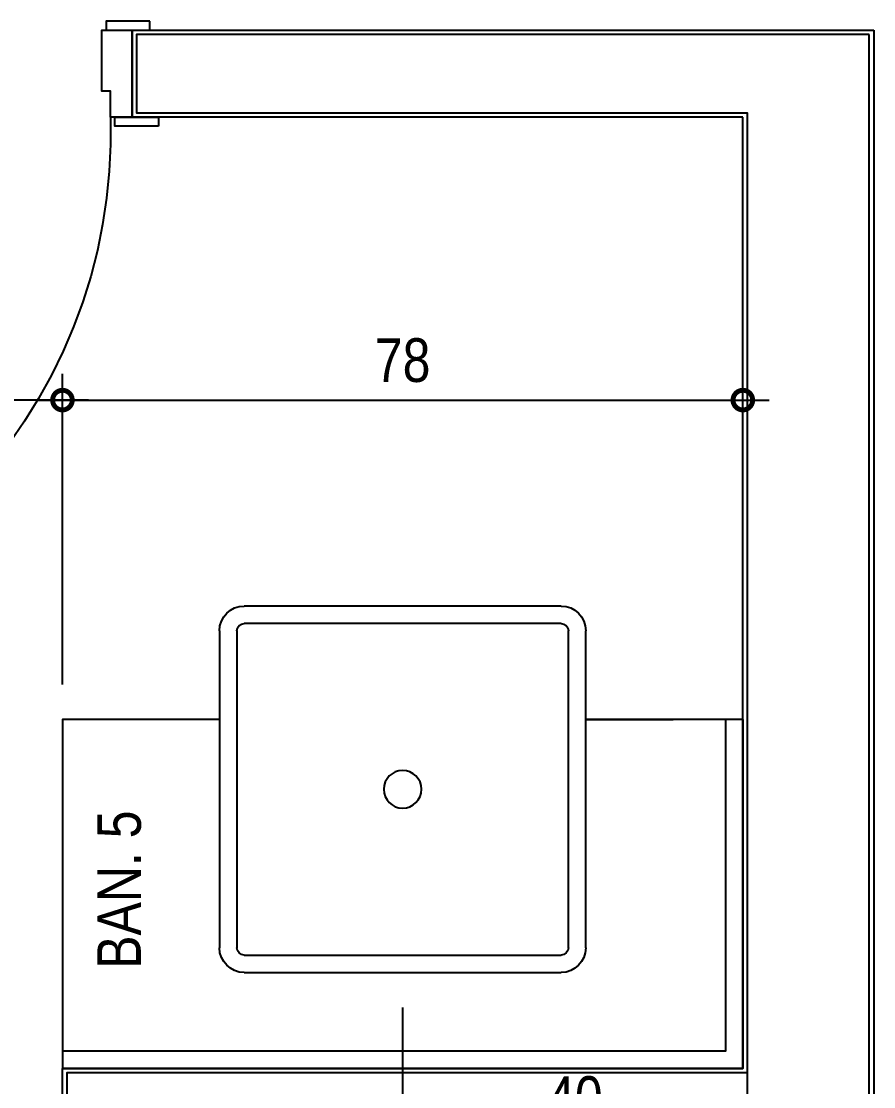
# Model space of a CAD drawing. Header units: metres. Extents: x 3 to 168, y -142 to 28.
# Drawn here: x 148.719 to 149.696, y 3.33 to 4.551 of the extents above; entities that cross this region are included whole.
import ezdxf

# ---------------------------------------------------------------- set-up
doc = ezdxf.new("R2010")
doc.units = ezdxf.units.M
doc.linetypes.add('DASHEDX2', pattern=[1.5, 1, -0.5])
for name, color, linetype in [('ARQ-ALV ACAB', 4, 'Continuous'), ('ARQ-ALV OSSO', 5, 'Continuous'), ('ARQ-CAX @ 1', 1, 'Continuous'), ('ARQ-DIM', 2, 'Continuous'), ('ARQ-HID', 2, 'Continuous'), ('ARQ-PRJ', 7, 'DASHEDX2'), ('ARQ-TXT', 2, 'Continuous')]:
    doc.layers.add(name, color=color, linetype=linetype)
doc.styles.add('Adesa', font='ARIALN.TTF')
doc.dimstyles.new('ADESA 1-0025', dxfattribs={"dimtxt": 0.05, "dimasz": 0.045, "dimexe": 0.03, "dimexo": 0.04, "dimgap": 0.02, "dimtad": 1, "dimtoh": 1, "dimdec": 0, "dimlfac": 100, "dimzin": 4, "dimtxsty": 'Adesa', "dimblk": 'DOTSMALL', "dimcen": 1, "dimdle": 0.03, "dimclrd": 1, "dimclre": 1, "dimclrt": 256, "dimazin": 1, "dimtm": 1e-09, "dimtfac": 1, "dimtdec": 0, "dimtix": 1, "dimtmove": 2, "dimatfit": 0, "dimldrblk": 'DOTSMALL', "dimfxl": 0.8, "dimtvp": 2, "dimtolj": 1, "dimtzin": 0, "dimarcsym": 0})

# ---------------------------------------------------------------- blocks, each defined once
blk = doc.blocks.new('ARQ-HID-CUBA Q')
for points in [[(-0.1816, 0), (0.1816, 0)], [(-0.1816, -0.11), (0.1816, -0.11)], [(-0.1816, -0.13), (0.1816, -0.13)], [(-0.21, -0.5016), (-0.21, -0.1384)], [(-0.19, -0.5016), (-0.19, -0.1384)], [(0.19, -0.1384), (0.19, -0.5016)], [(0.21, -0.1384), (0.21, -0.5016)], [(-0.21, -0.4), (-0.31, -0.4)], [(0.21, -0.4), (0.31, -0.4)], [(0.1816, -0.51), (-0.1816, -0.51)], [(0.1816, -0.53), (-0.1816, -0.53)], [(0.1816, -0.53), (-0.1816, -0.53)]]:
    blk.add_lwpolyline(points)
blk.add_circle((0, -0.32), 0.0216)
for centre, radius, start, end in [((-0.1816, -0.1384), 0.0284, 90, 180), ((0.1816, -0.1384), 0.0284, 0, 90), ((-0.1816, -0.1384), 0.0084, 90, 180), ((0.1816, -0.1384), 0.0084, 0, 90), ((-0.1816, -0.5016), 0.0284, 180, 270), ((-0.1816, -0.5016), 0.0084, 180, 270), ((0.1816, -0.5016), 0.0284, 270, 0), ((0.1816, -0.5016), 0.0084, 270, 0)]:
    blk.add_arc(centre, radius, start, end)
blk = doc.blocks.new('*U113')
for points in [[(0, 0), (0, 0.62), (0.03, 0.62), (0.03, 0)], [(-0.055, 0.01), (-0.005, 0.01), (-0.005, 0), (-0.055, 0)], [(0.675, 0.01), (0.625, 0.01), (0.625, 0), (0.675, 0)], [(-0.045, -0.11), (0.005, -0.11), (0.005, -0.1), (-0.045, -0.1)], [(0.665, -0.11), (0.615, -0.11), (0.615, -0.1), (0.665, -0.1)]]:
    blk.add_lwpolyline(points, close=True)
for points in [[(-0.04, 0), (0, 0), (0, -0.03), (0.01, -0.03), (0.01, -0.1), (-0.025, -0.1), (-0.025, 0)], [(0.66, 0), (0.62, 0), (0.62, -0.03), (0.61, -0.03), (0.61, -0.1), (0.645, -0.1), (0.645, 0)]]:
    blk.add_lwpolyline(points)
at = {"layer": 'ARQ-PRJ'}
blk.add_arc((0.0179, 0.0179), 0.6024, 358.2986, 91.7014, dxfattribs=at)
blk = doc.blocks.new('_DotSmall')
at = {"color": 0, "linetype": 'ByBlock', "const_width": 0.5}
blk.add_lwpolyline([(-0.0625, 0, 1), (0.0625, 0, 1)], format="xyb", close=True, dxfattribs=at)
blk = doc.blocks.new('*D115')
at = {"layer": 'ARQ-DIM', "color": 1, "lineweight": -2, "transparency": 16777216}
for p, q in [((149.1559, 3.4206), (149.1559, 3.241)), ((149.5509, 3.4206), (149.5509, 3.241)), ((149.1259, 3.271), (149.5809, 3.271))]:
    blk.add_line(p, q, dxfattribs=at)
at = {"layer": 'Defpoints', "color": 0, "transparency": 16777216}
for p in [(149.1559, 3.4606), (149.5509, 3.4606), (149.5509, 3.271)]:
    blk.add_point(p, dxfattribs=at)
at = {"layer": 'ARQ-DIM', "color": 1, "lineweight": -2, "transparency": 16777216, "xscale": 0.045, "yscale": 0.045, "zscale": 0.045, "rotation": 180}
blk.add_blockref('_DotSmall', (149.1559, 3.271), dxfattribs=at)
at = {"layer": 'ARQ-DIM', "color": 1, "lineweight": -2, "transparency": 16777216, "xscale": 0.045, "yscale": 0.045, "zscale": 0.045}
blk.add_blockref('_DotSmall', (149.5509, 3.271), dxfattribs=at)
at = {"layer": 'ARQ-DIM', "transparency": 16777216, "insert": (149.3534, 3.3165), "char_height": 0.05, "attachment_point": 5, "style": 'Adesa'}
blk.add_mtext('\\A1;40', dxfattribs=at)
blk = doc.blocks.new('*D141')
at = {"layer": 'ARQ-DIM', "color": 1, "lineweight": -2, "transparency": 16777216}
for p, q in [((148.1259, 3.7906), (148.1259, 4.1466)), ((148.7659, 3.7906), (148.7659, 4.1466)), ((148.7959, 4.1166), (148.0959, 4.1166))]:
    blk.add_line(p, q, dxfattribs=at)
at = {"layer": 'Defpoints', "color": 0, "transparency": 16777216}
for p in [(148.1259, 4.1166), (148.1259, 3.7506), (148.7659, 3.7506)]:
    blk.add_point(p, dxfattribs=at)
at = {"layer": 'ARQ-DIM', "color": 1, "lineweight": -2, "transparency": 16777216, "xscale": 0.045, "yscale": 0.045, "zscale": 0.045, "rotation": 180}
blk.add_blockref('_DotSmall', (148.1259, 4.1166), dxfattribs=at)
at = {"layer": 'ARQ-DIM', "color": 1, "lineweight": -2, "transparency": 16777216, "xscale": 0.045, "yscale": 0.045, "zscale": 0.045}
blk.add_blockref('_DotSmall', (148.7659, 4.1166), dxfattribs=at)
at = {"layer": 'ARQ-DIM', "transparency": 16777216, "insert": (148.4459, 4.1621), "char_height": 0.05, "width": 0.001722, "attachment_point": 5, "style": 'Adesa'}
blk.add_mtext('\\A1;64 -  60 mín.', dxfattribs=at)
blk = doc.blocks.new('*D142')
at = {"layer": 'ARQ-DIM', "color": 1, "lineweight": -2, "transparency": 16777216}
for p, q in [((148.7659, 4.0086), (148.7659, 4.1466)), ((149.5459, 4.0008), (149.5459, 4.1466)), ((148.7359, 4.1166), (149.5759, 4.1166))]:
    blk.add_line(p, q, dxfattribs=at)
at = {"layer": 'Defpoints', "color": 0, "transparency": 16777216}
for p in [(149.5459, 4.1166), (148.7659, 3.9686), (149.5459, 3.9608)]:
    blk.add_point(p, dxfattribs=at)
at = {"layer": 'ARQ-DIM', "color": 1, "lineweight": -2, "transparency": 16777216, "xscale": 0.045, "yscale": 0.045, "zscale": 0.045, "rotation": 180}
blk.add_blockref('_DotSmall', (148.7659, 4.1166), dxfattribs=at)
at = {"layer": 'ARQ-DIM', "color": 1, "lineweight": -2, "transparency": 16777216, "xscale": 0.045, "yscale": 0.045, "zscale": 0.045}
blk.add_blockref('_DotSmall', (149.5459, 4.1166), dxfattribs=at)
at = {"layer": 'ARQ-DIM', "transparency": 16777216, "insert": (149.1559, 4.1621), "char_height": 0.05, "attachment_point": 5, "style": 'Adesa'}
blk.add_mtext('\\A1;78', dxfattribs=at)
blk = doc.blocks.new('AREAS MOLHADAS')
at = {"layer": 'ARQ-ALV ACAB'}
for p, q in [((148.8459, 4.4407), (148.8459, 4.5407)), ((148.8459, 4.5407), (149.6959, 4.5407)), ((149.6959, 4.5407), (149.6959, 3.0606)), ((149.5459, 4.4407), (148.8459, 4.4407)), ((149.5459, 3.3506), (149.5459, 4.4407)), ((148.7659, 3.0606), (148.7659, 3.3506)), ((148.7659, 3.3506), (149.5459, 3.3506))]:
    blk.add_line(p, q, dxfattribs=at)
at = {"layer": 'ARQ-ALV OSSO'}
for p, q in [((149.6909, 4.5357, 0), (148.8858, 4.5357)), ((149.6909, 3.0556, 0), (149.6909, 4.5357, 0))]:
    blk.add_line(p, q, dxfattribs=at)
blk.add_lwpolyline([(148.8858, 4.5357), (148.8508, 4.5357), (148.8508, 4.4457), (149.5509, 4.4457), (149.5509, 3.3456), (148.7709, 3.3456), (148.7709, 3.0556), (148.1209, 3.0556), (148.1209, 4.4457), (148.1709, 4.4457), (148.1709, 4.5357), (148.1209, 4.5357)], dxfattribs=at)
at = {"layer": 'ARQ-HID'}
for points in [[(149.5459, 3.7507), (149.5459, 3.3506), (148.7659, 3.3506)], [(148.9059, 3.7506), (148.7659, 3.7506), (148.7659, 3.3506), (149.5459, 3.3506), (149.5459, 3.7506), (149.3659, 3.7506)], [(149.5259, 3.7506), (149.5259, 3.3706), (148.7659, 3.3706)]]:
    blk.add_lwpolyline(points, dxfattribs=at)
at = {"layer": 'ARQ-CAX @ 1', "xscale": -1, "rotation": 180}
blk.add_blockref('*U113', (148.2009, 4.4407), dxfattribs=at)
at = {"layer": 'ARQ-HID', "xscale": -1, "rotation": 180}
blk.add_blockref('ARQ-HID-CUBA Q', (149.1559, 3.3506), dxfattribs=at)
at = {"layer": 'ARQ-TXT', "insert": (148.8058, 3.4649, 0), "char_height": 0.05, "attachment_point": 1, "rotation": 90, "style": 'Adesa'}
blk.add_mtext_dynamic_manual_height_columns('BAN. 5', width=0.217295, gutter_width=1, heights=[0], dxfattribs=at)
at = {"layer": 'ARQ-DIM'}
dim = blk.add_linear_dim(base=(148.1259, 4.1166), p1=(148.7659, 3.7506), p2=(148.1259, 3.7506), angle=180, text='<> -  60 mín.', dimstyle='ADESA 1-0025', dxfattribs=at)
dim.commit()
dim.dimension.update_dxf_attribs({"geometry": '*D141', "text_midpoint": (148.4459, 4.1621)})
dim = blk.add_linear_dim(base=(149.5459, 4.1166), p1=(148.7659, 3.9686), p2=(149.5459, 3.9608), angle=180, dimstyle='ADESA 1-0025', dxfattribs=at)
dim.commit()
dim.dimension.update_dxf_attribs({"geometry": '*D142', "text_midpoint": (149.1559, 4.1621)})
dim = blk.add_linear_dim(base=(149.55092, 3.271), p1=(149.1559, 3.4606), p2=(149.55092, 3.4606), dimstyle='ADESA 1-0025', dxfattribs=at)
dim.commit()
dim.dimension.update_dxf_attribs({"geometry": '*D115', "text_midpoint": (149.35341, 3.31652)})

msp = doc.modelspace()

# ---------------------------------------------------------------- block references
msp.add_blockref('AREAS MOLHADAS', (0, 0))

doc.saveas('drawing.dxf')
